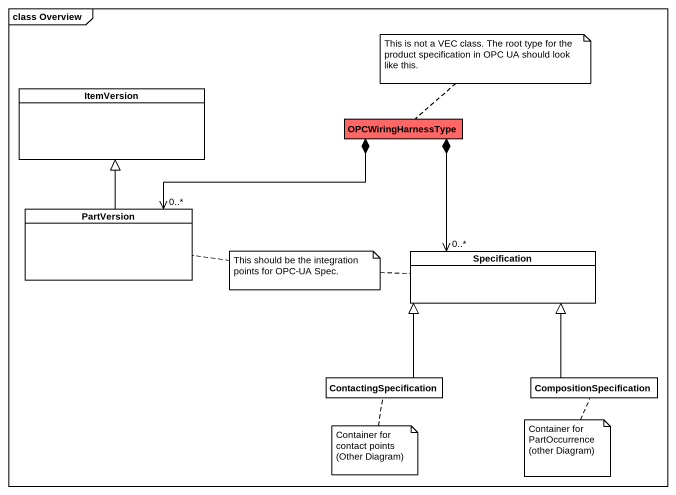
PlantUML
@startuml
mainframe class Overview
hide circle
hide empty members
class ItemVersion
class OPCWiringHarnessType #FF6666
class PartVersion
class Specification
class ContactingSpecification
class CompositionSpecification
OPCWiringHarnessType *-left-> "0..*" PartVersion
OPCWiringHarnessType *--> "0..*" Specification
PartVersion -up-|> ItemVersion
ContactingSpecification -up-|> Specification
CompositionSpecification -up-|> Specification
note top of OPCWiringHarnessType : This is not a VEC class. The root type for the product specification in OPC UA should look like this.
note as N2
  This should be the integration points for OPC-UA Spec.
end note
N2 .. PartVersion
N2 .. Specification
note bottom of ContactingSpecification : Container for contact points (Other Diagram)
note bottom of CompositionSpecification : Container for PartOccurrence (other Diagram)
@enduml
